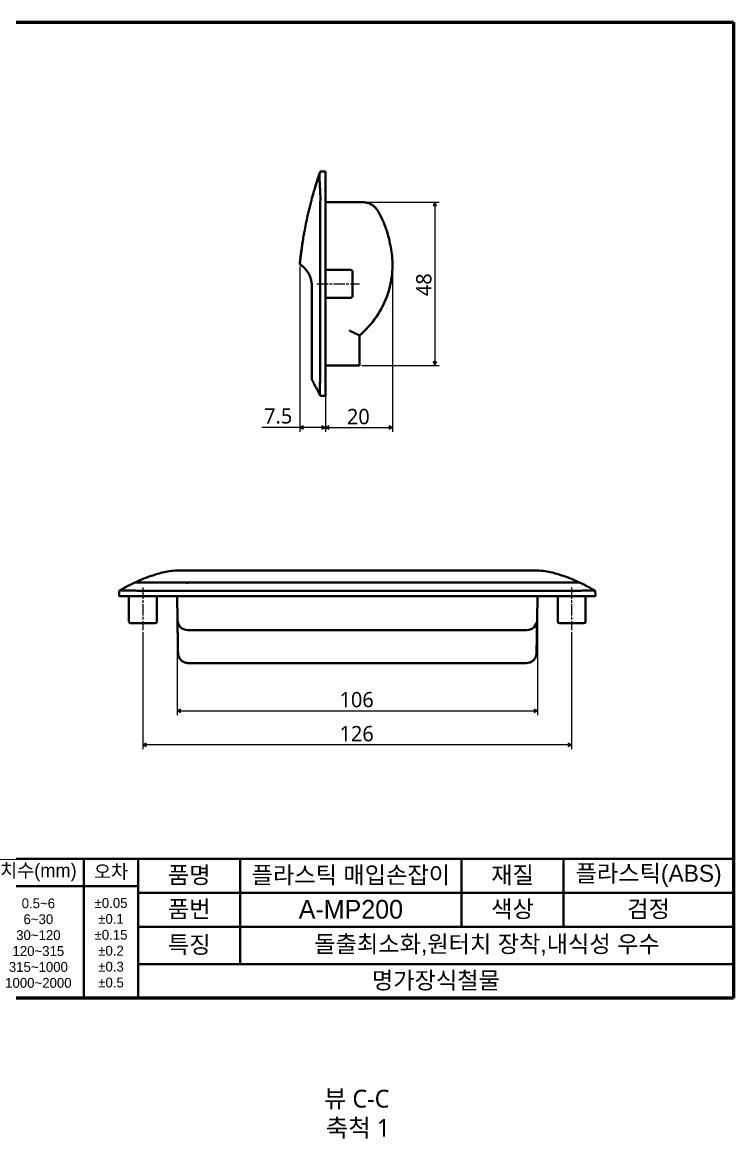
# Model space of a CAD drawing. Header units: millimetres. Extents: x -100 to 415, y -36 to 292.
# Drawn here: x 206 to 415, y -36.3 to 292 of the extents above; entities that cross this region are included whole.
import ezdxf

# ---------------------------------------------------------------- set-up
doc = ezdxf.new("R2010")
doc.units = ezdxf.units.MM
doc.linetypes.add('CHAIN', pattern=[0.7087, 0.4724, -0.0591, 0.1181, -0.0591])
doc.layers.get('0').update_dxf_attribs({"color": 3, "true_color": 0x00ff00})
doc.layers.add('MGJS 중심선(ANSI)', color=30, linetype='Continuous', lineweight=18, true_color=0xff8000)
for name, color, linetype, lineweight in [('MGJS 치수(ISO)', 7, 'Continuous', 18), ('경계(ISO)', 7, 'Continuous', 50), ('기호(ISO)', 7, 'Continuous', 18), ('외형선(ISO)', 7, 'Continuous', 35), ('제목(ISO)', 7, 'Continuous', 35)]:
    doc.layers.add(name, color=color, linetype=linetype, lineweight=lineweight)
doc.styles.add('MGJS 텍스트', font='NanumGothic.ttf')
doc.styles.add('레이블 문자 (ISO)', font='NanumGothic.ttf')
doc.styles.add('지선', font='NanumGothic.ttf')
doc.dimstyles.new('MGJS', dxfattribs={"dimtxt": 4.5, "dimasz": 1, "dimexe": 1.25, "dimexo": 0.625, "dimtad": 1, "dimtoh": 1, "dimdec": 1, "dimrnd": 1e-08, "dimdsep": 46, "dimtxsty": 'MGJS 텍스트', "dimblk": 'Filled-1', "dimcen": 0.09, "dimclrd": 250, "dimclre": 250, "dimclrt": 256, "dimadec": 0, "dimazin": 1, "dimtfac": 0.7, "dimtdec": 1, "dimtmove": 0, "dimatfit": 3, "dimfxl": 1, "dimtolj": 1, "dimlwd": -1, "dimlwe": -1, "dimarcsym": 0})

# ---------------------------------------------------------------- blocks, each defined once
blk = doc.blocks.new('Filled-1')
at = {"color": 0}
for p, q in [((0, 0), (-1, 0.5)), ((-1, 0.5), (-1, -0.5)), ((-1, 0), (0, 0)), ((-1, -0.5), (0, 0))]:
    blk.add_line(p, q, dxfattribs=at)
at = {"color": 0, "flags": 128}
blk.add_lwpolyline([(-1, -0.5), (0, 0), (-1, 0.5), (-1, -0.5)], dxfattribs=at)
at = {"color": 0}
blk.add_solid([(-1, -0.5), (0, 0), (-1, 0.5), (-1, -0.5)], dxfattribs=at)
blk = doc.blocks.new('*D7')
at = {"layer": 'Defpoints', "color": 0, "transparency": 16777216}
for p in [(251.41, 123.28), (357.36, 123.28), (357.36, 89.53)]:
    blk.add_point(p, dxfattribs=at)
at = {"layer": 'MGJS 치수(ISO)', "color": 250, "true_color": 0x0f0f0f, "transparency": 16777216}
for p, q in [((251.41, 122.66), (251.41, 88.28)), ((357.36, 122.66), (357.36, 88.28)), ((252.41, 89.53), (356.36, 89.53))]:
    blk.add_line(p, q, dxfattribs=at)
at = {"layer": 'MGJS 치수(ISO)', "color": 250, "true_color": 0x0f0f0f, "transparency": 16777216, "rotation": 180}
blk.add_blockref('Filled-1', (251.41, 89.53), dxfattribs=at)
at = {"layer": 'MGJS 치수(ISO)', "color": 250, "true_color": 0x0f0f0f, "transparency": 16777216}
blk.add_blockref('Filled-1', (357.36, 89.53), dxfattribs=at)
at = {"layer": 'MGJS 치수(ISO)', "transparency": 16777216, "insert": (299.17, 95.06), "char_height": 4.5, "attachment_point": 1, "style": 'MGJS 텍스트'}
blk.add_mtext('\\A1;106', dxfattribs=at)
blk = doc.blocks.new('*D8')
at = {"layer": 'Defpoints', "color": 0, "transparency": 16777216}
for p in [(241.38, 113.28), (367.38, 113.28), (241.38, 79.53)]:
    blk.add_point(p, dxfattribs=at)
at = {"layer": 'MGJS 치수(ISO)', "color": 250, "true_color": 0x0f0f0f, "transparency": 16777216}
for p, q in [((241.38, 112.66), (241.38, 78.28)), ((367.38, 112.66), (367.38, 78.28)), ((366.38, 79.53), (242.38, 79.53))]:
    blk.add_line(p, q, dxfattribs=at)
at = {"layer": 'MGJS 치수(ISO)', "color": 250, "true_color": 0x0f0f0f, "transparency": 16777216, "rotation": 180}
blk.add_blockref('Filled-1', (241.38, 79.53), dxfattribs=at)
at = {"layer": 'MGJS 치수(ISO)', "color": 250, "true_color": 0x0f0f0f, "transparency": 16777216}
blk.add_blockref('Filled-1', (367.38, 79.53), dxfattribs=at)
at = {"layer": 'MGJS 치수(ISO)', "transparency": 16777216, "insert": (299.17, 85.06), "char_height": 4.5, "attachment_point": 1, "style": 'MGJS 텍스트'}
blk.add_mtext('\\A1;126', dxfattribs=at)
blk = doc.blocks.new('*D9')
at = {"layer": 'Defpoints', "color": 0, "transparency": 16777216}
for p in [(306.06, 239.11), (305.01, 191.11), (327.2, 191.11)]:
    blk.add_point(p, dxfattribs=at)
at = {"layer": 'MGJS 치수(ISO)', "color": 250, "true_color": 0x0f0f0f, "transparency": 16777216}
for p, q in [((306.68, 239.11), (328.45, 239.11)), ((327.2, 238.11), (327.2, 192.11)), ((305.63, 191.11), (328.45, 191.11))]:
    blk.add_line(p, q, dxfattribs=at)
for p, rotation in [((327.2, 239.11), 90), ((327.2, 191.11), 270)]:
    blk.add_blockref('Filled-1', p, dxfattribs=dict(at, rotation=rotation))
at = {"layer": 'MGJS 치수(ISO)', "transparency": 16777216, "insert": (321.68, 211.48), "char_height": 4.5, "attachment_point": 1, "rotation": 90, "style": 'MGJS 텍스트'}
blk.add_mtext('\\A1;48', dxfattribs=at)
blk = doc.blocks.new('*D10')
at = {"layer": 'Defpoints', "color": 0, "transparency": 16777216}
for p in [(314.72, 220.7), (295.01, 182.11), (314.72, 172.81)]:
    blk.add_point(p, dxfattribs=at)
at = {"layer": 'MGJS 치수(ISO)', "color": 250, "true_color": 0x0f0f0f, "transparency": 16777216}
for p, q in [((314.72, 220.08), (314.72, 171.56)), ((295.01, 181.48), (295.01, 171.56)), ((296.01, 172.81), (313.72, 172.81))]:
    blk.add_line(p, q, dxfattribs=at)
at = {"layer": 'MGJS 치수(ISO)', "color": 250, "true_color": 0x0f0f0f, "transparency": 16777216, "rotation": 180}
blk.add_blockref('Filled-1', (295.01, 172.81), dxfattribs=at)
at = {"layer": 'MGJS 치수(ISO)', "color": 250, "true_color": 0x0f0f0f, "transparency": 16777216}
blk.add_blockref('Filled-1', (314.72, 172.81), dxfattribs=at)
at = {"layer": 'MGJS 치수(ISO)', "transparency": 16777216, "insert": (301.34, 178.31), "char_height": 4.5, "attachment_point": 1, "style": 'MGJS 텍스트'}
blk.add_mtext('\\A1;20', dxfattribs=at)
blk = doc.blocks.new('*D11')
at = {"layer": 'Defpoints', "color": 0, "transparency": 16777216}
for p in [(295.01, 239.11), (287.53, 220.83), (287.53, 172.81)]:
    blk.add_point(p, dxfattribs=at)
at = {"layer": 'MGJS 치수(ISO)', "color": 250, "true_color": 0x0f0f0f, "transparency": 16777216}
for p, q in [((295.01, 238.48), (295.01, 171.56)), ((287.53, 220.2), (287.53, 171.56)), ((287.53, 172.81), (276.38, 172.81)), ((294.01, 172.81), (288.53, 172.81))]:
    blk.add_line(p, q, dxfattribs=at)
at = {"layer": 'MGJS 치수(ISO)', "color": 250, "true_color": 0x0f0f0f, "transparency": 16777216, "rotation": 180}
blk.add_blockref('Filled-1', (287.53, 172.81), dxfattribs=at)
at = {"layer": 'MGJS 치수(ISO)', "color": 250, "true_color": 0x0f0f0f, "transparency": 16777216}
blk.add_blockref('Filled-1', (295.01, 172.81), dxfattribs=at)
at = {"layer": 'MGJS 치수(ISO)', "transparency": 16777216, "insert": (277.01, 178.51), "char_height": 4.5, "attachment_point": 1, "style": 'MGJS 텍스트'}
blk.add_mtext('\\A1;7.5', dxfattribs=at)
blk = doc.blocks.new('경계 용지5-a3')
at = {"layer": '경계(ISO)'}
for p, q in [((5, 292), (415, 292)), ((5, 5), (5, 292)), ((415, 292), (415, 5)), ((415, 5), (5, 5))]:
    blk.add_line(p, q, dxfattribs=at)
at = {"layer": '경계(ISO)', "insert": (8.43, 15.36), "char_height": 4, "width": 359.8621, "attachment_point": 4, "line_spacing_factor": 0.967965, "style": '지선'}
blk.add_mtext('\\f나눔고딕|b0|i0;\\H4.0000;* 금형의 노후 및 보다 나은 제품생산을 위해 사양이 변경될 수 있습니다.\\P   금형작업및 가공전에 사전문의 바랍니다.\\P ', dxfattribs=at)
blk = doc.blocks.new('제목 블록 기본4오차')
at = {"layer": '제목(ISO)'}
for p, q in [((8.01, 168.27), (225.72, 168.27)), ((8.01, 168.27), (8.01, 127.27)), ((34.75, 168.27), (34.75, 127.27)), ((50.72, 168.27), (50.72, 127.27)), ((80.72, 168.27), (80.72, 137.27)), ((145.72, 168.27), (145.72, 148.27)), ((175.72, 168.27), (175.72, 148.27)), ((225.72, 168.27), (225.72, 127.27)), ((8.01, 160.27), (50.72, 160.27)), ((50.72, 158.27), (225.72, 158.27)), ((50.72, 148.27), (225.72, 148.27)), ((50.72, 137.27), (225.72, 137.27)), ((8.01, 127.27), (225.72, 127.27))]:
    blk.add_line(p, q, dxfattribs=at)
at = {"layer": '제목(ISO)', "attachment_point": 5, "style": '지선'}
for s, insert, char_height in [('\\f나눔고딕|b0|i0;\\H4.0000;치수(mm)', (21.38, 164.27), 4), ('\\f나눔고딕|b0|i0;\\H4.0000;오차', (42.73, 164.27), 4), ('\\f나눔고딕|b0|i0;\\H5.0000;품명', (65.72, 163.27), 5), ('\\f나눔고딕|b0|i0;\\H5.0000;재질', (160.72, 163.27), 5), ('\\f나눔고딕|b0|i0;\\H5.0000;품번', (65.72, 153.27), 5), ('\\f나눔고딕|b0|i0;\\H5.0000;색상', (160.72, 153.27), 5)]:
    blk.add_mtext(s, dxfattribs=dict(at, insert=insert, char_height=char_height))
for s, insert, char_height, width in [('\\f나눔고딕|b0|i0;\\H5.0000;플라스틱 매입손잡이', (113.22, 163.27), 5, 66.7889), ('\\f나눔고딕|b0|i0;\\H5.0000;플라스틱(ABS)', (200.72, 163.27), 5, 46.7456), ('\\f나눔고딕|b0|i0;\\H5.5000;A-MP200', (113.22, 153.4), 5.5, 44.8609), ('\\f나눔고딕|b0|i0;\\H5.0000;검정', (200.72, 153.27), 5, 48.5544), ('\\f나눔고딕|b0|i0;\\H5.0000;특징', (65.72, 142.77), 5, 21.7972), ('\\f나눔고딕|b0|i0;\\H5.0000;돌출최소화,원터치 장착,내식성 우수', (153.22, 142.77), 5, 115.519), ('\\f나눔고딕|b0|i0;\\H5.0000;명가장식철물', (138.22, 132.27), 5, 67.4543)]:
    blk.add_mtext(s, dxfattribs=dict(at, insert=insert, char_height=char_height, width=width))
at = {"layer": '제목(ISO)', "char_height": 2.9, "attachment_point": 5, "line_spacing_factor": 0.967965, "style": '지선'}
for s, insert, width in [('\\f나눔고딕|b0|i0;\\H2.9000;0.5~6\\P6~30\\P30~120\\P120~315\\P315~1000\\P1000~2000', (21.38, 143.47), 29.3423), ('\\f나눔고딕|b0|i0;\\H2.9000;±0.05\\P±0.1\\P±0.15\\P±0.2\\P±0.3\\P±0.5', (42.73, 143.57), 29.7456)]:
    blk.add_mtext(s, dxfattribs=dict(at, insert=insert, width=width))

msp = doc.modelspace()

# ---------------------------------------------------------------- linework, layer by layer
at = {"layer": 'MGJS 중심선(ANSI)', "linetype": 'CHAIN', "ltscale": 6.943966}
for p, q in [((292.51, 215.11), (305.01, 215.11)), ((241.38, 125.78), (241.38, 113.28)), ((367.38, 125.78), (367.38, 113.28))]:
    msp.add_line(p, q, dxfattribs=at)
at = {"layer": '외형선(ISO)'}
for p, q in [((293.5, 248.11), (295.01, 248.11)), ((295.01, 239.11), (295.01, 248.11)), ((293.47, 237.24), (293.47, 188.11)), ((295.01, 188.11), (295.01, 239.11)), ((295.01, 239.11), (306.06, 239.11)), ((295.01, 219.21), (302.51, 219.21)), ((303.01, 211.51), (303.01, 218.71)), ((291.01, 214.6), (291.01, 190.27)), ((295.01, 211.01), (302.51, 211.01)), ((305, 199.9), (305, 194.63)), ((305, 194.63), (305.01, 194.63)), ((305.01, 194.63), (305.01, 191.11)), ((305.01, 191.11), (295.01, 191.11)), ((295.01, 182.11), (295.01, 188.11)), ((293.49, 182.14), (293.51, 182.11)), ((295.01, 182.11), (293.51, 182.11)), ((250.89, 130.76), (357.87, 130.76)), ((234.44, 124.82), (234.38, 123.28)), ((241.44, 124.78), (368.33, 124.78)), ((241.86, 127.28), (366.39, 127.28)), ((354.38, 127.28), (354.38, 127.58)), ((374.38, 123.28), (374.33, 124.82)), ((234.38, 123.28), (241.39, 123.28)), ((237.28, 123.28), (237.28, 115.78)), ((241.39, 123.28), (368.38, 123.28)), ((245.48, 123.28), (245.48, 115.78)), ((251.41, 123.28), (251.53, 116.23)), ((357.23, 116.23), (357.36, 123.28)), ((363.28, 123.28), (363.28, 115.78)), ((368.38, 123.28), (374.38, 123.28)), ((371.48, 123.28), (371.48, 115.78)), ((237.78, 115.28), (244.98, 115.28)), ((363.78, 115.28), (370.98, 115.28)), ((254.58, 113.28), (354.18, 113.28)), ((254.7, 103.57), (354.06, 103.57))]:
    msp.add_line(p, q, dxfattribs=at)
for centre, radius, start, end in [((302.51, 218.71), 0.5, 0, 90), ((302.51, 211.51), 0.5, 270, 0), ((237.78, 115.78), 0.5, 180, 270), ((244.98, 115.78), 0.5, 270, 0), ((254.53, 116.28), 3, 181, 270), ((354.23, 116.28), 3, 270, 359), ((363.78, 115.78), 0.5, 180, 270), ((370.98, 115.78), 0.5, 270, 0)]:
    msp.add_arc(centre, radius, start, end, dxfattribs=at)
for centre, major_axis, ratio, start_param, end_param in [((317.74, 247.68), (-12.16, -33.86), 0.620171, 5.18125, 5.237124), ((287.67, 220.67), (10.26, 25.03), 1, 4.226338, 4.780224), ((239.48, 127.84), (-5.04, -3.02), 0.00001, 6.220058, 6.283185), ((242.27, 125.2), (-5.65, 0.76), 0.159712, 6.062875, 6.062928), ((241.44, 127.58), (6.26, 0), 0.447408, 4.608147, 4.71241), ((254.38, 134.66), (0, 7.89), 0.00001, 3.321186, 3.411233), ((368.22, 127.78), (6, -0.07), 0.499493, 4.735639, 4.840931), ((365.68, 122.65), (6.95, 2.82), 0.381946, 0.311007, 0.31828), ((254.68, 107.8), (-3, -0.05), 0.948802, 6.283042, 6.283047), ((354.09, 107.8), (3, -0.05), 0.948802, 0.000187, 0.000191)]:
    msp.add_ellipse(centre, major_axis=major_axis, ratio=ratio, start_param=start_param, end_param=end_param, dxfattribs=at)
for points, knots in [([(290.92, 239.71), (291.11, 240.45), (291.33, 241.22), (291.55, 242), (291.69, 242.49), (291.84, 242.98), (291.99, 243.48), (292.3, 244.51), (292.64, 245.57), (293, 246.66), (293.14, 247.06), (293.28, 247.46), (293.42, 247.87)], [0.758188, 0.758188, 0.758188, 0.758188, 0.8302861, 0.8302861, 0.8302861, 0.875, 0.875, 0.875, 0.9664248, 0.9664248, 0.9664248, 1, 1, 1, 1]), ([(293.42, 247.87), (293.34, 247.64), (293.29, 247.23), (293.27, 246.13), (293.3, 245.44), (293.38, 243.92), (293.44, 243.1), (293.53, 241.23), (293.55, 240.17), (293.51, 239.11)], [-1.211355, -1.211355, -1.211355, -1.211355, -0.90201, -0.90201, -0.599777, -0.599777, -0.319561, -0.319561, -0.000001, -0.000001, -0.000001, -0.000001]), ([(306.38, 239.1), (306.62, 239.08), (307.18, 239), (307.72, 238.83), (308.02, 238.7)], [0.0627391, 0.0627391, 0.0627391, 0.0627391, 0.2, 0.3887365, 0.3887365, 0.3887365, 0.3887365]), ([(308.59, 238.42), (308.72, 238.34), (309.14, 238.07), (309.78, 237.5), (310.19, 236.94), (310.37, 236.64)], [0.5107817, 0.5107817, 0.5107817, 0.5107817, 0.6, 0.8, 0.9999971, 0.9999971, 0.9999971, 0.9999971]), ([(310.37, 236.64), (310.98, 235.59), (311.52, 234.53), (311.98, 233.48), (312.44, 232.44), (312.81, 231.43), (313.15, 230.35)], [0, 0, 0, 0, 0.3333333, 0.3333333, 0.3333333, 0.6663749, 0.6663749, 0.6663749, 0.6663749]), ([(288.06, 225.56), (288.09, 225.8), (288.13, 226.05), (288.16, 226.3), (288.2, 226.55), (288.24, 226.82), (288.28, 227.08), (288.38, 227.76), (288.5, 228.47), (288.62, 229.2), (288.68, 229.57), (288.75, 229.94), (288.82, 230.32), (288.82, 230.35), (288.83, 230.37), (288.83, 230.39)], [0.2166276, 0.2166276, 0.2166276, 0.2166276, 0.25, 0.25, 0.25, 0.2847532, 0.2847532, 0.2847532, 0.375, 0.375, 0.375, 0.4210856, 0.4210856, 0.4210856, 0.4236366, 0.4236366, 0.4236366, 0.4236366]), ([(313.99, 226.9), (314.17, 226.16), (314.33, 225.37), (314.45, 224.53), (314.57, 223.68), (314.66, 222.8), (314.7, 221.85), (314.74, 220.91), (314.73, 219.91), (314.66, 218.85), (314.59, 217.8), (314.45, 216.7), (314.24, 215.57), (314.02, 214.44), (313.73, 213.29), (313.34, 212.13)], [0, 0, 0, 0, 0.2, 0.2, 0.2, 0.4, 0.4, 0.4, 0.6, 0.6, 0.6, 0.8, 0.8, 0.8, 1, 1, 1, 1]), ([(287.53, 221.13), (287.54, 221.21), (287.55, 221.28), (287.56, 221.36), (287.63, 222.08), (287.71, 222.84), (287.81, 223.61), (287.81, 223.67), (287.82, 223.73), (287.83, 223.79)], [0.0000002, 0.0000002, 0.0000002, 0.0000002, 0.0120442, 0.0120442, 0.0120442, 0.125, 0.125, 0.125, 0.1335265, 0.1335265, 0.1335265, 0.1335265]), ([(287.53, 220.83), (287.53, 220.93), (287.53, 221), (287.53, 221.11), (287.53, 221.13), (287.53, 221.13)], [-0.1061466, -0.1061466, -0.1061466, -0.1061466, -0.0531092, -0.0531092, -0.0000011, -0.0000011, -0.0000011, -0.0000011]), ([(287.53, 220.83), (287.57, 220.8), (287.65, 220.75), (287.89, 220.59), (288.04, 220.49), (288.22, 220.35)], [-0.4322253, -0.4322253, -0.4322253, -0.4322253, -0.2044683, -0.2044683, -0.0000051, -0.0000051, -0.0000051, -0.0000051]), ([(287.73, 220.7), (287.73, 220.7), (287.73, 220.7), (287.72, 220.71), (287.72, 220.71), (287.72, 220.71)], [0.1008381, 0.1008381, 0.1008381, 0.1008381, 0.1132517, 0.1132517, 0.12560867, 0.12560867, 0.12560867, 0.12560867]), ([(288.29, 220.29), (288.18, 220.38), (288.07, 220.47), (287.88, 220.6), (287.8, 220.66), (287.76, 220.68)], [0, 0, 0, 0, 0.070256, 0.070256, 0.1443504, 0.1443504, 0.1443504, 0.1443504]), ([(291.01, 214.6), (291.01, 214.91), (290.99, 215.22), (290.91, 215.81), (290.86, 216.11), (290.65, 216.93), (290.46, 217.41), (290.02, 218.32), (289.76, 218.71), (289.24, 219.39), (288.98, 219.66), (288.56, 220.07), (288.38, 220.22), (288.22, 220.35)], [-7.153996, -7.153996, -7.153996, -7.153996, -7.06209, -7.06209, -6.970184, -6.970184, -6.786373, -6.786373, -6.534242, -6.534242, -6.282112, -6.282112, -6.093913, -6.093913, -6.093913, -6.093913]), ([(302.06, 201.36), (302.06, 201.36), (302.06, 201.35), (302.4, 201.19), (302.73, 201.02), (303.41, 200.69), (303.74, 200.52), (304.31, 200.25), (304.55, 200.13), (304.8, 200.01), (304.87, 199.97), (304.97, 199.93), (304.99, 199.91), (305, 199.91)], [-0.4783034, -0.4783034, -0.4783034, -0.4783034, -0.4774296, -0.4774296, -0.3659791, -0.3659791, -0.2404707, -0.2404707, -0.1195257, -0.1195257, -0.057889, -0.057889, -0.0002355, -0.0002355, -0.0002355, -0.0002355]), ([(305, 199.9), (305, 199.9), (305.01, 199.9), (305.01, 199.9), (305.01, 199.9)], [0.0000367, 0.0000367, 0.0000367, 0.0000367, 0.5, 1, 1, 1, 1]), ([(291.01, 193.19), (291.01, 193.19), (291.01, 193.19), (291.01, 193.2), (291.01, 193.2), (291.01, 193.21), (291.01, 193.21), (291.01, 193.21)], [0.01691219, 0.01691219, 0.01691219, 0.01691219, 0.02187723, 0.02187723, 0.03599768, 0.03599768, 0.03609373, 0.03609373, 0.03609373, 0.03609373]), ([(291.01, 193.1), (291.01, 193.1), (291.01, 193.1), (291.01, 193.1), (291.01, 193.1), (291.01, 193.1), (291.01, 193.1), (291.01, 193.1), (291.01, 193.1), (291.01, 193.11), (291.01, 193.11), (291.01, 193.12), (291.01, 193.13), (291.01, 193.14), (291.01, 193.14), (291.01, 193.14)], [0, 0, 0, 0, 0.000010179, 0.000010179, 0.00004411, 0.00004411, 0.000179834, 0.000179834, 0.000451282, 0.000451282, 0.001537166, 0.001537166, 0.00371201, 0.00371201, 0.004602577, 0.004602577, 0.004602577, 0.004602577]), ([(291.01, 187.11), (291.01, 187.11), (291.01, 187.13), (291.01, 187.24), (291.01, 187.34), (291.01, 187.61), (291.01, 187.79), (291.01, 188.21), (291.01, 188.46), (291.01, 188.98), (291.01, 189.24), (291.01, 189.77), (291.01, 190.02), (291.01, 190.27)], [-0.5135064, -0.5135064, -0.5135064, -0.5135064, -0.4345004, -0.4345004, -0.3423719, -0.3423719, -0.2514672, -0.2514672, -0.160513, -0.160513, -0.0754892, -0.0754892, -0.0000056, -0.0000056, -0.0000056, -0.0000056]), ([(293.49, 182.14), (293.47, 182.18), (293.45, 182.26), (293.42, 182.48), (293.41, 182.63), (293.38, 183.12), (293.37, 183.54), (293.39, 184.5), (293.4, 185.01), (293.43, 185.96), (293.44, 186.37), (293.46, 187.19), (293.47, 187.59), (293.47, 187.99)], [0.000001, 0.000001, 0.000001, 0.000001, 0.1160861, 0.1160861, 0.22849, 0.22849, 0.4348939, 0.4348939, 0.6178321, 0.6178321, 0.7491936, 0.7491936, 0.8691476, 0.8691476, 0.8691476, 0.8691476]), ([(292.05, 185.02), (291.98, 185.16), (291.83, 185.47), (291.57, 185.97), (291.3, 186.51), (291.11, 186.9), (291.01, 187.11)], [0.0000026, 0.0000026, 0.0000026, 0.0000026, 0.25, 0.5, 0.75, 1, 1, 1, 1]), ([(293.49, 182.14), (293.37, 182.39), (293.25, 182.63), (293.13, 182.86), (293.07, 182.97), (293.02, 183.09), (292.96, 183.2), (292.82, 183.48), (292.69, 183.74), (292.56, 184), (292.53, 184.05), (292.51, 184.1), (292.48, 184.15), (292.33, 184.45), (292.19, 184.74), (292.05, 185.02)], [0, 0, 0, 0, 0.222427, 0.222427, 0.222427, 0.333333, 0.333333, 0.333333, 0.610751, 0.610751, 0.610751, 0.666667, 0.666667, 0.666667, 1, 1, 1, 1]), ([(246.65, 130.07), (246.05, 129.91), (245.47, 129.73), (244.14, 129.31), (243.41, 129.05), (242.02, 128.53), (241.36, 128.27), (240.31, 127.83), (239.88, 127.64), (239.42, 127.43), (239.3, 127.38), (239.14, 127.3), (239.11, 127.29), (239.1, 127.28)], [-3.444746, -3.444746, -3.444746, -3.444746, -3.256549, -3.256549, -3.004419, -3.004419, -2.752289, -2.752289, -2.568477, -2.568477, -2.476571, -2.476571, -2.384665, -2.384665, -2.384665, -2.384665]), ([(246.65, 130.07), (247.29, 130.25), (247.96, 130.4), (249.37, 130.64), (250.13, 130.72), (250.89, 130.76)], [-0.4338343, -0.4338343, -0.4338343, -0.4338343, -0.2286046, -0.2286046, -0.0000009, -0.0000009, -0.0000009, -0.0000009]), ([(357.87, 130.76), (358.63, 130.72), (359.39, 130.64), (360.81, 130.4), (361.48, 130.25), (362.12, 130.07)], [-0.4322253, -0.4322253, -0.4322253, -0.4322253, -0.2044683, -0.2044683, -0.0000015, -0.0000015, -0.0000015, -0.0000015]), ([(369.67, 127.28), (369.65, 127.29), (369.63, 127.3), (369.46, 127.38), (369.34, 127.43), (368.89, 127.64), (368.46, 127.83), (367.41, 128.27), (366.75, 128.53), (365.36, 129.05), (364.63, 129.31), (363.3, 129.73), (362.71, 129.91), (362.12, 130.07)], [-7.153996, -7.153996, -7.153996, -7.153996, -7.06209, -7.06209, -6.970184, -6.970184, -6.786373, -6.786373, -6.534242, -6.534242, -6.282112, -6.282112, -6.093913, -6.093913, -6.093913, -6.093913]), ([(240.79, 124.8), (240.05, 124.83), (239.33, 124.86), (237.8, 124.9), (237.03, 124.91), (235.8, 124.91), (235.32, 124.9), (234.67, 124.87), (234.49, 124.85), (234.45, 124.82)], [-1.000229, -1.000229, -1.000229, -1.000229, -0.777909, -0.777909, -0.500195, -0.500195, -0.241451, -0.241451, -0.000008, -0.000008, -0.000008, -0.000008]), ([(236.52, 126), (236.38, 125.92), (236.24, 125.85), (236.09, 125.77), (236.07, 125.75), (236.05, 125.74), (236.03, 125.73)], [0.1330046, 0.1330046, 0.1330046, 0.1330046, 0.3333333, 0.3333333, 0.3333333, 0.3603698, 0.3603698, 0.3603698, 0.3603698]), ([(239.1, 127.28), (239.1, 127.28), (239.11, 127.28), (239.18, 127.28), (239.24, 127.28), (239.45, 127.28), (239.64, 127.28), (240.13, 127.28), (240.41, 127.28), (240.91, 127.28), (241.1, 127.28), (241.48, 127.28), (241.67, 127.28), (241.86, 127.28)], [-0.4326167, -0.4326167, -0.4326167, -0.4326167, -0.378877, -0.378877, -0.3221454, -0.3221454, -0.2184959, -0.2184959, -0.1170556, -0.1170556, -0.0561186, -0.0561186, -0.000001, -0.000001, -0.000001, -0.000001]), ([(253.75, 127.28), (253.75, 127.28), (253.75, 127.28), (253.75, 127.28), (253.75, 127.28), (253.75, 127.28), (253.75, 127.28), (253.76, 127.28), (253.76, 127.28), (253.8, 127.28), (253.86, 127.28), (254.07, 127.28), (254.27, 127.28), (254.65, 127.28), (254.78, 127.28), (255, 127.28), (255.07, 127.28), (255.17, 127.28), (255.18, 127.28), (255.2, 127.28), (255.2, 127.28), (255.2, 127.28)], [0.1000123, 0.1000123, 0.1000123, 0.1000123, 0.1002664, 0.1002664, 0.1032858, 0.1032858, 0.1123445, 0.1123445, 0.1395342, 0.1395342, 0.2214838, 0.2214838, 0.350615, 0.350615, 0.4117196, 0.4117196, 0.441569, 0.441569, 0.4471613, 0.4471613, 0.4472269, 0.4472269, 0.4472269, 0.4472269]), ([(366.39, 127.28), (366.65, 127.28), (366.91, 127.28), (367.47, 127.28), (367.77, 127.28), (368.31, 127.28), (368.56, 127.28), (368.99, 127.28), (369.17, 127.28), (369.44, 127.28), (369.53, 127.28), (369.65, 127.28), (369.66, 127.28), (369.67, 127.28)], [-0.5135064, -0.5135064, -0.5135064, -0.5135064, -0.4345004, -0.4345004, -0.3423719, -0.3423719, -0.2514672, -0.2514672, -0.160513, -0.160513, -0.0754892, -0.0754892, -0.0002536, -0.0002536, -0.0002536, -0.0002536]), ([(368.96, 124.8), (369.34, 124.82), (369.72, 124.84), (370.45, 124.87), (370.8, 124.88), (371.73, 124.91), (372.28, 124.92), (373.16, 124.9), (373.5, 124.89), (373.95, 124.86), (374.09, 124.85), (374.27, 124.83), (374.32, 124.82), (374.33, 124.82)], [0.000001, 0.000001, 0.000001, 0.000001, 0.1160861, 0.1160861, 0.22849, 0.22849, 0.4348939, 0.4348939, 0.6178321, 0.6178321, 0.7491936, 0.7491936, 0.8691476, 0.8691476, 0.8691476, 0.8691476]), ([(370.8, 126.74), (370.71, 126.79), (370.51, 126.89), (370.29, 126.99), (370.17, 127.05)], [0.5496403, 0.5496403, 0.5496403, 0.5496403, 0.6666667, 0.8079749, 0.8079749, 0.8079749, 0.8079749]), ([(251.53, 116.23), (251.53, 116.12), (251.54, 116), (251.54, 115.89), (251.55, 115.42), (251.55, 114.94), (251.56, 114.45), (251.57, 114.3), (251.57, 114.14), (251.57, 113.98), (251.58, 113.53), (251.59, 113.08), (251.6, 112.63), (251.6, 112.43), (251.6, 112.24), (251.61, 112.05), (251.61, 111.63), (251.62, 111.22), (251.63, 110.82), (251.63, 110.6), (251.63, 110.38), (251.64, 110.16), (251.64, 109.8), (251.65, 109.45), (251.66, 109.13), (251.66, 108.9), (251.66, 108.68), (251.67, 108.47), (251.67, 108.21), (251.68, 107.97), (251.68, 107.75)], [0.0000001, 0.0000001, 0.0000001, 0.0000001, 0.0393686, 0.0393686, 0.0393686, 0.2, 0.2, 0.2, 0.2514682, 0.2514682, 0.2514682, 0.4, 0.4, 0.4, 0.4637657, 0.4637657, 0.4637657, 0.6, 0.6, 0.6, 0.6750896, 0.6750896, 0.6750896, 0.8, 0.8, 0.8, 0.8885291, 0.8885291, 0.8885291, 1, 1, 1, 1]), ([(357.09, 107.75), (357.09, 107.95), (357.09, 108.18), (357.1, 108.42), (357.1, 108.58), (357.1, 108.75), (357.11, 108.92), (357.11, 109.26), (357.12, 109.62), (357.12, 109.99), (357.13, 110.09), (357.13, 110.19), (357.13, 110.3), (357.14, 110.76), (357.15, 111.23), (357.15, 111.71), (357.15, 111.73), (357.16, 111.75), (357.16, 111.77), (357.16, 112.26), (357.17, 112.76), (357.18, 113.26), (357.18, 113.32), (357.18, 113.39), (357.19, 113.46), (357.19, 113.88), (357.2, 114.31), (357.21, 114.74), (357.21, 114.89), (357.21, 115.04), (357.22, 115.2), (357.22, 115.54), (357.23, 115.89), (357.23, 116.23)], [0, 0, 0, 0, 0.1005266, 0.1005266, 0.1005266, 0.1666667, 0.1666667, 0.1666667, 0.2970277, 0.2970277, 0.2970277, 0.3333333, 0.3333333, 0.3333333, 0.4931571, 0.4931571, 0.4931571, 0.5, 0.5, 0.5, 0.6666667, 0.6666667, 0.6666667, 0.6892159, 0.6892159, 0.6892159, 0.8333333, 0.8333333, 0.8333333, 0.8847158, 0.8847158, 0.8847158, 0.9999998, 0.9999998, 0.9999998, 0.9999998]), ([(251.68, 107.58), (251.69, 107.44), (251.69, 107.33), (251.69, 107.22), (251.69, 107.1), (251.69, 107), (251.69, 106.92)], [0.0316888, 0.0316888, 0.0316888, 0.0316888, 0.111612, 0.111612, 0.111612, 0.2, 0.2, 0.2, 0.2]), ([(251.7, 106.51), (251.7, 106.55), (251.7, 106.55), (251.7, 106.68), (251.7, 106.79), (251.69, 106.92)], [0, 0, 0, 0, 0.2219313, 0.2219313, 0.4419927, 0.4419927, 0.4419927, 0.4419927]), ([(254.7, 103.57), (254.38, 103.57), (254.05, 103.62), (253.44, 103.83), (253.15, 103.98), (252.64, 104.36), (252.42, 104.6), (252.05, 105.12), (251.91, 105.42), (251.79, 105.85), (251.76, 105.98), (251.72, 106.24), (251.7, 106.38), (251.7, 106.51)], [0, 0, 0, 0, 0.0972196, 0.0972196, 0.1927521, 0.1927521, 0.2883451, 0.2883451, 0.3839359, 0.3839359, 0.4237484, 0.4237484, 0.4642846, 0.4642846, 0.4642846, 0.4642846]), ([(357.06, 106.51), (357.06, 106.37), (357.05, 106.22), (357, 105.93), (356.97, 105.79), (356.82, 105.35), (356.68, 105.06), (356.3, 104.54), (356.07, 104.31), (355.55, 103.94), (355.25, 103.8), (354.66, 103.61), (354.36, 103.57), (354.06, 103.57)], [0, 0, 0, 0, 0.0444123, 0.0444123, 0.0878771, 0.0878771, 0.1834682, 0.1834682, 0.2790517, 0.2790517, 0.3748523, 0.3748523, 0.4643579, 0.4643579, 0.4643579, 0.4643579]), ([(357.07, 106.94), (357.07, 107.01), (357.07, 107.1), (357.08, 107.19), (357.08, 107.32), (357.08, 107.47), (357.08, 107.65)], [0.8, 0.8, 0.8, 0.8, 0.8758653, 0.8758653, 0.8758653, 0.9803455, 0.9803455, 0.9803455, 0.9803455])]:
    msp.add_open_spline(points, degree=3, knots=knots, dxfattribs=at)
for points in [[(293.42, 247.87), (293.47, 248.03), (293.49, 248.08), (293.5, 248.11)], [(288.83, 230.39), (289.4, 233.53), (290.09, 236.63), (290.92, 239.71)], [(306.06, 239.11), (306.17, 239.11), (306.28, 239.1), (306.38, 239.1)], [(308.02, 238.7), (308.22, 238.62), (308.41, 238.53), (308.59, 238.42)], [(313.15, 230.35), (313.5, 229.22), (313.78, 228.07), (313.99, 226.9)], [(313.24, 230.05), (313.43, 229.4), (313.6, 228.75), (313.75, 228.09)], [(287.53, 221.13), (287.78, 223.65), (288.11, 226.12), (288.52, 228.57)], [(287.69, 222.58), (287.91, 224.6), (288.19, 226.59), (288.52, 228.57)], [(287.83, 223.79), (287.9, 224.38), (287.98, 224.97), (288.06, 225.56)], [(287.76, 220.68), (287.75, 220.69), (287.75, 220.69), (287.74, 220.69)], [(291.01, 193.76), (291.01, 193.8), (291.01, 193.85), (291.01, 193.9)], [(291.01, 193.32), (291.01, 193.33), (291.01, 193.34), (291.01, 193.35)], [(305.01, 191.11), (305.01, 191.11), (305.01, 191.11), (305.01, 191.11)], [(293.47, 187.99), (293.47, 188.03), (293.47, 188.07), (293.47, 188.11)], [(234.96, 125.12), (234.79, 125.03), (234.62, 124.93), (234.45, 124.82)], [(234.96, 125.12), (235.31, 125.33), (235.67, 125.53), (236.03, 125.73)], [(236.52, 126), (236.61, 126.04), (236.69, 126.09), (236.78, 126.14)], [(237.66, 126.59), (237.37, 126.44), (237.08, 126.29), (236.78, 126.14)], [(237.66, 126.59), (237.91, 126.72), (238.18, 126.85), (238.44, 126.97)], [(239.1, 127.28), (238.88, 127.18), (238.66, 127.08), (238.44, 126.97)], [(257.35, 127.28), (257.36, 127.28), (257.37, 127.28), (257.38, 127.28)], [(351.38, 127.28), (351.48, 127.28), (351.57, 127.28), (351.66, 127.28)], [(369.67, 127.28), (369.84, 127.21), (370.01, 127.13), (370.17, 127.05)], [(370.8, 126.74), (371.03, 126.63), (371.25, 126.52), (371.49, 126.39)], [(371.88, 126.19), (371.76, 126.26), (371.63, 126.32), (371.49, 126.39)], [(371.88, 126.19), (371.9, 126.18), (371.92, 126.17), (371.94, 126.16)], [(372.49, 125.87), (372.31, 125.96), (372.13, 126.06), (371.96, 126.15)], [(372.49, 125.87), (372.92, 125.63), (373.35, 125.39), (373.78, 125.14)], [(374.33, 124.82), (374.14, 124.93), (373.96, 125.04), (373.78, 125.14)], [(374.33, 124.82), (374.33, 124.82), (374.33, 124.82), (374.33, 124.82)], [(254.58, 113.28), (254.57, 113.28), (254.55, 113.28), (254.53, 113.28)], [(354.23, 113.28), (354.22, 113.28), (354.2, 113.28), (354.18, 113.28)], [(251.68, 107.58), (251.68, 107.63), (251.68, 107.69), (251.68, 107.75)], [(251.69, 106.92), (251.69, 107), (251.69, 107.08), (251.69, 107.18)], [(357.07, 106.94), (357.07, 106.76), (357.07, 106.63), (357.06, 106.57)], [(357.06, 106.51), (357.06, 106.51), (357.06, 106.53), (357.06, 106.57)], [(357.09, 107.75), (357.08, 107.71), (357.08, 107.68), (357.08, 107.65)], [(254.7, 103.57), (254.7, 103.57), (254.7, 103.57), (254.7, 103.57)]]:
    msp.add_open_spline(points, degree=3, dxfattribs=at)

# ---------------------------------------------------------------- block references
for name, p in [('경계 용지5-a3', (0, 0)), ('제목 블록 기본4오차', (189.28, -122.27))]:
    msp.add_blockref(name, p)

# ---------------------------------------------------------------- texts
at = {"layer": '기호(ISO)', "char_height": 5.25, "attachment_point": 7, "style": '레이블 문자 (ISO)'}
for s, insert in [('뷰 C-C', (294.6, -27.72)), ('축척 1', (295.17, -36.3))]:
    msp.add_mtext(s, dxfattribs=dict(at, insert=insert))

# ---------------------------------------------------------------- dimensions: what is measured, and where the dimension line sits
at = {"layer": 'MGJS 치수(ISO)', "color": 250, "true_color": 0x0f0f0f}
for base, p1, p2, angle, override, picture, middle in [((287.53, 172.81), (295.01, 239.11), (287.53, 220.83), 180, {"dimtoh": 0, "dimdec": 1, "dimtp": 0, "dimtm": 0, "dimtdec": 1, "dimtofl": 0, "dimatfit": 2}, '*D11', (281.43, 172.81)), ((327.2, 191.11), (306.06, 239.11), (305.01, 191.11), 90, {"dimtoh": 0, "dimdec": 1, "dimtp": 0, "dimtm": 0, "dimtdec": 1, "dimtofl": 0, "dimatfit": 1}, '*D9', (327.2, 215.11)), ((314.72, 172.81), (295.01, 182.11), (314.72, 220.7), 180, {"dimtoh": 0, "dimdec": 0, "dimtp": 0, "dimtm": 0, "dimtdec": 1, "dimtofl": 0, "dimatfit": 1}, '*D10', (304.86, 172.81)), ((357.36, 89.53), (251.41, 123.28), (357.36, 123.28), 180, {"dimtoh": 0, "dimdec": 0, "dimtp": 0, "dimtm": 0, "dimtdec": 1, "dimtofl": 0, "dimatfit": 1}, '*D7', (304.38, 89.53)), ((241.38, 79.53), (367.38, 113.28), (241.38, 113.28), 180, {"dimtoh": 0, "dimdec": 1, "dimtp": 0, "dimtm": 0, "dimtdec": 1, "dimtofl": 0, "dimatfit": 1}, '*D8', (304.38, 79.53))]:
    dim = msp.add_linear_dim(base=base, p1=p1, p2=p2, angle=angle, dimstyle='MGJS', override=override, dxfattribs=at)
    dim.commit()
    dim.dimension.update_dxf_attribs({"geometry": picture, "text_midpoint": middle, "dimtype": 160})

doc.saveas('drawing.dxf')
